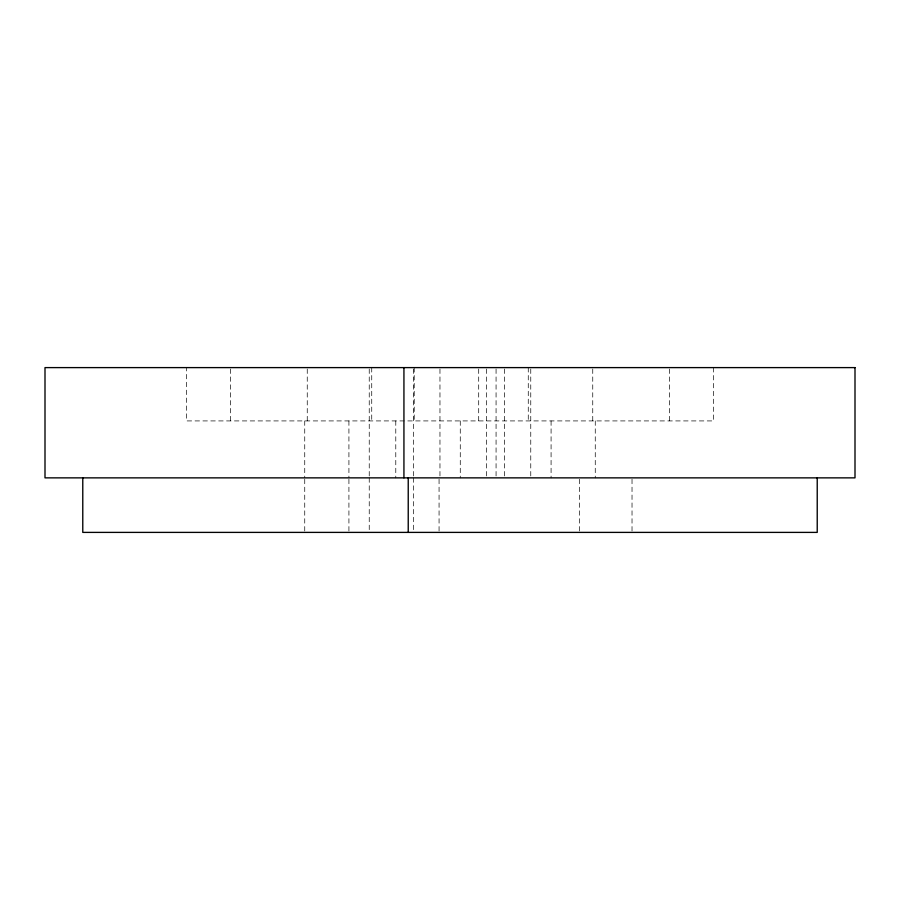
<?xml version="1.0" encoding="UTF-8"?>
<svg xmlns="http://www.w3.org/2000/svg" width="900" height="900" viewBox="0 0 900 900"><rect width="100%" height="100%" fill="white"/><g stroke="black" fill="none" stroke-linecap="round" stroke-linejoin="round"><path stroke-width="0.67" stroke-dasharray="4.5 3.38" d="M713.576 367.605L713.576 420.919L186.424 420.919L186.424 367.605M669.398 369.011L669.398 420.919M632.025 479.261L632.025 531M595.26 420.919L595.26 477.866M592.751 369.011L592.751 420.919M579.33 479.261L579.33 531M551.081 420.919L551.081 477.866M530.764 369.011L530.764 476.483M528.266 367.605L528.266 420.919M504.45 369.011L504.45 476.483M496.069 369.011L496.069 476.483M486.596 369.011L486.596 476.483M478.699 369.011L478.699 420.919M460.271 420.919L460.271 477.866M439.965 369.011L439.965 476.483M439.065 479.261L439.065 531M414.214 367.605L414.214 420.919M413.404 369.011L413.404 476.483M413.404 477.866L413.404 531M395.786 420.919L395.786 477.866M371.734 367.605L371.734 420.919M369.236 369.011L369.236 476.483M369.236 477.866L369.236 531M348.919 420.919L348.919 477.866M348.919 479.261L348.919 531M307.249 369.011L307.249 420.919M304.74 420.919L304.74 477.866M304.74 479.261L304.74 531M230.602 369.011L230.602 420.919"/><path stroke-width="1.35" d="M817.222 477.866L817.222 532.395L82.778 532.395L82.778 477.866M408.229 477.866L408.229 532.395M403.931 367.605L403.931 477.866M855 367.605L45 367.605L45 477.866L855 477.866L855 367.605"/></g></svg>
